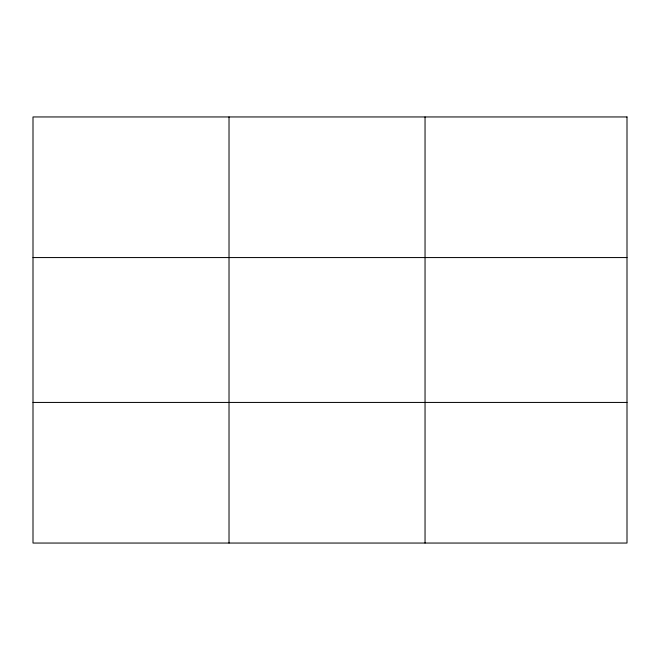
<?xml version="1.0" encoding="UTF-8"?>
<svg xmlns="http://www.w3.org/2000/svg" width="660" height="660" viewBox="0 0 660 660"><rect width="100%" height="100%" fill="white"/><g stroke="black" fill="none" stroke-linecap="round" stroke-linejoin="round"><path stroke-width="0.99" d="M229.02 543.048L229.02 116.952M425.04 543.048L425.04 116.952M33 257.565L627 257.565M33 402.435L627 402.435M627 116.952L627 543.048L33 543.048L33 116.952L627 116.952"/></g></svg>
